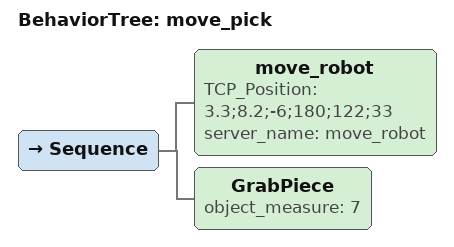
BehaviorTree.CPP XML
<?xml version="1.0" encoding="UTF-8"?>
<root BTCPP_format="4">
  <BehaviorTree ID="move_pick">
    <Sequence>
      <move_robot TCP_Position="3.3;8.2;-6;180;122;33"
                  server_name="move_robot"/>
      <GrabPiece object_measure="7"/>
    </Sequence>
  </BehaviorTree>

</root>
